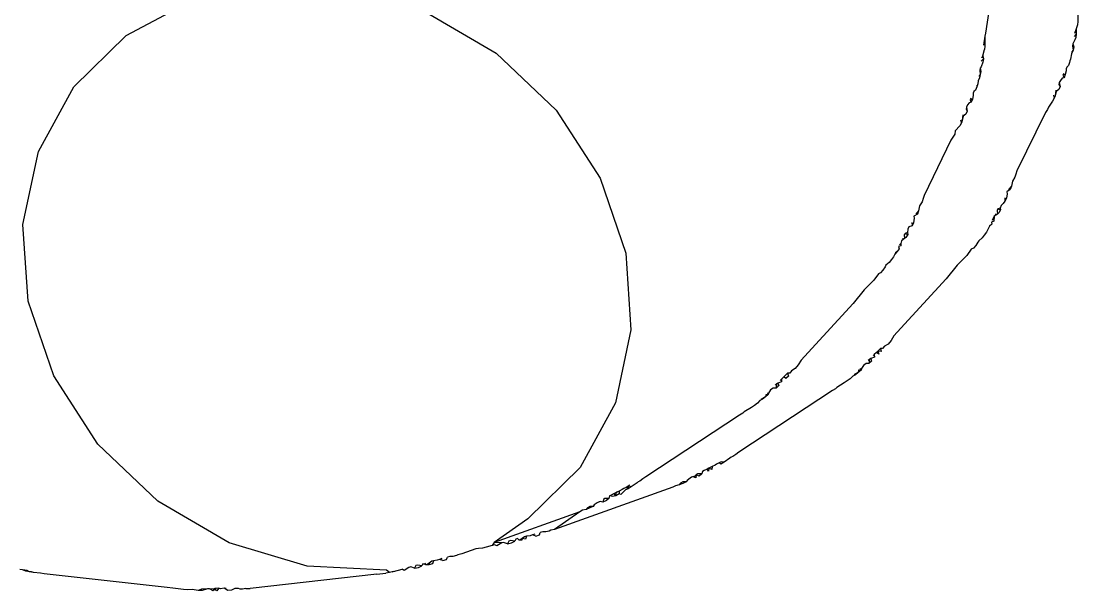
# Model space of a CAD drawing. Header units: inches. Extents: x 9636 to 21597, y -10243 to 557.
# Drawn here: x 14663.701 to 14664.741, y -8336.505 to -8335.944 of the extents above; entities that cross this region are included whole.
import ezdxf

# ---------------------------------------------------------------- set-up
doc = ezdxf.new("R2010")
doc.units = ezdxf.units.IN
doc.header["$MEASUREMENT"] = 0
doc.layers.add('Edges', color=7, linetype='Continuous')

# ---------------------------------------------------------------- blocks, each defined once
blk = doc.blocks.new('FF')
at = {"layer": 'Edges', "color": 252, "true_color": 0x939598}
for p, q in [((14663.8041, -8335.958), (14663.8692, -8335.9235)), ((14664.0982, -8335.9345), (14664.1684, -8335.9755)), ((14664.6542, -8335.9298), (14664.6502, -8335.9559)), ((14664.7411, -8335.9347), (14664.741, -8335.9444)), ((14664.741, -8335.9444), (14664.7406, -8335.9477)), ((14664.6502, -8335.9559), (14664.6496, -8335.9588)), ((14664.7395, -8335.9515), (14664.7378, -8335.9562)), ((14664.7395, -8335.9515), (14664.7394, -8335.9569)), ((14664.7406, -8335.9477), (14664.7395, -8335.9515)), ((14663.7525, -8336.0087), (14663.8041, -8335.958)), ((14664.6496, -8335.9588), (14664.6483, -8335.9677)), ((14664.6496, -8335.9588), (14664.6495, -8335.9685)), ((14664.7362, -8335.9662), (14664.7359, -8335.9684)), ((14664.7382, -8335.9622), (14664.7362, -8335.9662)), ((14664.7362, -8335.9662), (14664.7371, -8335.9692)), ((14664.7394, -8335.9569), (14664.7373, -8335.9592)), ((14664.7389, -8335.9601), (14664.7382, -8335.9622)), ((14664.7394, -8335.9569), (14664.7389, -8335.9601)), ((14664.1684, -8335.9755), (14664.2273, -8336.0315)), ((14664.6474, -8335.978), (14664.6492, -8335.9718)), ((14664.6495, -8335.9685), (14664.6492, -8335.9718)), ((14664.7347, -8335.9762), (14664.7339, -8335.9815)), ((14664.7363, -8335.9725), (14664.7347, -8335.9762)), ((14664.735, -8335.9742), (14664.7347, -8335.9762)), ((14664.7363, -8335.9725), (14664.735, -8335.9742)), ((14664.7359, -8335.9684), (14664.7363, -8335.9725)), ((14664.7371, -8335.9692), (14664.7363, -8335.9725)), ((14664.6475, -8335.9843), (14664.6457, -8335.9891)), ((14664.648, -8335.981), (14664.6459, -8335.9834)), ((14664.6474, -8335.978), (14664.6463, -8335.9803)), ((14664.6474, -8335.978), (14664.648, -8335.981)), ((14664.648, -8335.981), (14664.6475, -8335.9843)), ((14664.7329, -8335.9846), (14664.7319, -8335.9878)), ((14664.7332, -8335.9829), (14664.7329, -8335.9846)), ((14664.7339, -8335.9815), (14664.7332, -8335.9829)), ((14664.6449, -8335.9966), (14664.6436, -8335.9984)), ((14664.6449, -8335.9966), (14664.6441, -8335.9998)), ((14664.6448, -8335.9904), (14664.6444, -8335.9926)), ((14664.6444, -8335.9926), (14664.6449, -8335.9966)), ((14664.6457, -8335.9891), (14664.6448, -8335.9904)), ((14664.6448, -8335.9904), (14664.6456, -8335.9934)), ((14664.6456, -8335.9934), (14664.6449, -8335.9966)), ((14664.7271, -8335.9955), (14664.7263, -8335.9972)), ((14664.7287, -8335.9966), (14664.7263, -8335.9972)), ((14664.7263, -8335.9972), (14664.7274, -8335.9997)), ((14664.7287, -8335.9966), (14664.7274, -8335.9997)), ((14664.7294, -8335.9929), (14664.7287, -8335.9966)), ((14664.7302, -8335.9892), (14664.7294, -8335.9908)), ((14664.7294, -8335.9908), (14664.7294, -8335.9929)), ((14664.7319, -8335.9878), (14664.7302, -8335.9892)), ((14664.6425, -8336.0056), (14664.6415, -8336.0088)), ((14664.6417, -8336.0071), (14664.6415, -8336.0088)), ((14664.6428, -8336.0026), (14664.6425, -8336.0056)), ((14664.6441, -8335.9998), (14664.6428, -8336.0026)), ((14664.7228, -8336.0044), (14664.7224, -8336.0064)), ((14664.7224, -8336.0064), (14664.7237, -8336.0084)), ((14664.7238, -8336.0024), (14664.7228, -8336.0044)), ((14664.7228, -8336.0044), (14664.7237, -8336.0084)), ((14664.7255, -8336.0001), (14664.7238, -8336.0024)), ((14664.7274, -8335.9997), (14664.7255, -8336.0001)), ((14663.7178, -8336.0722), (14663.7525, -8336.0087)), ((14664.638, -8336.0171), (14664.6373, -8336.0208)), ((14664.6387, -8336.0133), (14664.638, -8336.015)), ((14664.638, -8336.015), (14664.638, -8336.0171)), ((14664.6404, -8336.012), (14664.6387, -8336.0133)), ((14664.6415, -8336.0088), (14664.6404, -8336.012)), ((14664.7169, -8336.0168), (14664.7178, -8336.0199)), ((14664.7186, -8336.0175), (14664.7178, -8336.0199)), ((14664.7192, -8336.0119), (14664.7186, -8336.0175)), ((14664.7196, -8336.0133), (14664.7186, -8336.0175)), ((14664.7222, -8336.0114), (14664.7196, -8336.0133)), ((14664.7237, -8336.0084), (14664.7222, -8336.0114)), ((14664.6314, -8336.0286), (14664.631, -8336.0306)), ((14664.6324, -8336.0265), (14664.6314, -8336.0286)), ((14664.6314, -8336.0286), (14664.6322, -8336.0325)), ((14664.634, -8336.0243), (14664.6324, -8336.0265)), ((14664.636, -8336.0239), (14664.634, -8336.0243)), ((14664.6357, -8336.0197), (14664.6349, -8336.0214)), ((14664.6373, -8336.0208), (14664.6349, -8336.0214)), ((14664.6349, -8336.0214), (14664.636, -8336.0239)), ((14664.6373, -8336.0208), (14664.636, -8336.0239)), ((14664.7122, -8336.0286), (14664.7112, -8336.0311)), ((14664.7162, -8336.0229), (14664.7122, -8336.0286)), ((14664.7178, -8336.0199), (14664.7162, -8336.0229)), ((14664.2273, -8336.0315), (14664.2708, -8336.0987)), ((14664.6278, -8336.0361), (14664.6272, -8336.0417)), ((14664.6282, -8336.0374), (14664.6272, -8336.0417)), ((14664.6308, -8336.0356), (14664.6282, -8336.0374)), ((14664.6322, -8336.0325), (14664.6308, -8336.0356)), ((14664.631, -8336.0306), (14664.6322, -8336.0325)), ((14664.7093, -8336.034), (14664.681, -8336.0913)), ((14664.7112, -8336.0311), (14664.7093, -8336.034)), ((14664.6247, -8336.047), (14664.6201, -8336.052)), ((14664.6264, -8336.0441), (14664.6247, -8336.047)), ((14664.6254, -8336.041), (14664.6264, -8336.0441)), ((14664.6272, -8336.0417), (14664.6264, -8336.0441)), ((14664.6179, -8336.0582), (14664.616, -8336.0611)), ((14664.6198, -8336.0553), (14664.6179, -8336.0582)), ((14664.6201, -8336.052), (14664.6198, -8336.0553)), ((14664.616, -8336.0611), (14664.5896, -8336.1155)), ((14663.7025, -8336.1441), (14663.7178, -8336.0722)), ((14664.681, -8336.0913), (14664.68, -8336.0945)), ((14664.2708, -8336.0987), (14664.2959, -8336.1726)), ((14664.6768, -8336.1017), (14664.6758, -8336.1066)), ((14664.679, -8336.0977), (14664.6768, -8336.1017)), ((14664.68, -8336.0945), (14664.679, -8336.0977)), ((14664.6745, -8336.1097), (14664.6711, -8336.1119)), ((14664.6711, -8336.1119), (14664.6713, -8336.114)), ((14664.6758, -8336.1066), (14664.6728, -8336.1099)), ((14664.6758, -8336.1066), (14664.6745, -8336.1097)), ((14664.5876, -8336.1219), (14664.5853, -8336.1258)), ((14664.5886, -8336.1187), (14664.5876, -8336.1219)), ((14664.5896, -8336.1155), (14664.5886, -8336.1187)), ((14664.6693, -8336.1214), (14664.6676, -8336.1237)), ((14664.669, -8336.1179), (14664.6693, -8336.1214)), ((14664.6707, -8336.1184), (14664.6693, -8336.1214)), ((14664.6713, -8336.114), (14664.6707, -8336.1184)), ((14664.5843, -8336.1307), (14664.5814, -8336.1341)), ((14664.5843, -8336.1307), (14664.5831, -8336.1339)), ((14664.5853, -8336.1258), (14664.5843, -8336.1307)), ((14664.6624, -8336.1288), (14664.6617, -8336.1303)), ((14664.6617, -8336.1303), (14664.6618, -8336.1339)), ((14664.6632, -8336.1328), (14664.6618, -8336.1339)), ((14664.6646, -8336.128), (14664.6624, -8336.1288)), ((14664.6624, -8336.1288), (14664.6649, -8336.1299)), ((14664.6649, -8336.1299), (14664.6632, -8336.1328)), ((14664.6657, -8336.1256), (14664.6646, -8336.128)), ((14664.6646, -8336.128), (14664.6649, -8336.1299)), ((14664.6676, -8336.1237), (14664.6657, -8336.1256)), ((14664.5775, -8336.1421), (14664.5778, -8336.1456)), ((14664.5793, -8336.1425), (14664.5778, -8336.1456)), ((14664.5799, -8336.1381), (14664.5793, -8336.1425)), ((14664.5831, -8336.1339), (14664.5796, -8336.136)), ((14664.5796, -8336.136), (14664.5799, -8336.1381)), ((14664.6583, -8336.141), (14664.656, -8336.1418)), ((14664.656, -8336.1418), (14664.6564, -8336.1439)), ((14664.6588, -8336.136), (14664.6567, -8336.1403)), ((14664.6588, -8336.136), (14664.6583, -8336.141)), ((14664.6618, -8336.1339), (14664.6588, -8336.136)), ((14664.6618, -8336.1339), (14664.6596, -8336.1345)), ((14663.7077, -8336.2196), (14663.7025, -8336.1441)), ((14664.571, -8336.153), (14664.5702, -8336.1545)), ((14664.5732, -8336.1521), (14664.571, -8336.153)), ((14664.571, -8336.153), (14664.5735, -8336.154)), ((14664.5737, -8336.1489), (14664.5732, -8336.1521)), ((14664.5732, -8336.1521), (14664.5735, -8336.154)), ((14664.5748, -8336.1465), (14664.5737, -8336.1489)), ((14664.5778, -8336.1456), (14664.5748, -8336.1465)), ((14664.651, -8336.1519), (14664.6489, -8336.1546)), ((14664.6539, -8336.146), (14664.651, -8336.1519)), ((14664.6564, -8336.1439), (14664.6539, -8336.146)), ((14664.5669, -8336.163), (14664.5653, -8336.1644)), ((14664.5674, -8336.1602), (14664.5669, -8336.163)), ((14664.5669, -8336.163), (14664.5669, -8336.1652)), ((14664.5703, -8336.158), (14664.5674, -8336.1602)), ((14664.5703, -8336.158), (14664.5681, -8336.1587)), ((14664.5702, -8336.1545), (14664.5703, -8336.158)), ((14664.5718, -8336.157), (14664.5703, -8336.158)), ((14664.5735, -8336.154), (14664.5718, -8336.157)), ((14664.6427, -8336.1617), (14664.6407, -8336.165)), ((14664.6427, -8336.1617), (14664.6419, -8336.1629)), ((14664.6435, -8336.1602), (14664.6427, -8336.1617)), ((14664.6468, -8336.1574), (14664.6435, -8336.1602)), ((14664.6489, -8336.1546), (14664.6468, -8336.1574)), ((14664.2959, -8336.1726), (14664.301, -8336.248)), ((14664.5607, -8336.1736), (14664.5595, -8336.176)), ((14664.5631, -8336.1709), (14664.5607, -8336.1736)), ((14664.5615, -8336.172), (14664.5607, -8336.1736)), ((14664.5631, -8336.1709), (14664.5615, -8336.172)), ((14664.565, -8336.1681), (14664.5631, -8336.1709)), ((14664.5669, -8336.1652), (14664.5645, -8336.166)), ((14664.5645, -8336.166), (14664.565, -8336.1681)), ((14664.6361, -8336.1685), (14664.6317, -8336.1749)), ((14664.6384, -8336.1676), (14664.6361, -8336.1685)), ((14664.6407, -8336.165), (14664.6384, -8336.1676)), ((14664.5521, -8336.1843), (14664.5512, -8336.1858)), ((14664.5554, -8336.1816), (14664.5521, -8336.1843)), ((14664.5575, -8336.1788), (14664.5554, -8336.1816)), ((14664.5595, -8336.176), (14664.5575, -8336.1788)), ((14664.6221, -8336.1844), (14664.6113, -8336.1978)), ((14664.6317, -8336.1749), (14664.6221, -8336.1844)), ((14664.5447, -8336.1927), (14664.5403, -8336.199)), ((14664.5469, -8336.1918), (14664.5447, -8336.1927)), ((14664.5492, -8336.1891), (14664.5469, -8336.1918)), ((14664.5512, -8336.1858), (14664.5492, -8336.1891)), ((14664.5512, -8336.1858), (14664.5505, -8336.1871)), ((14664.5403, -8336.199), (14664.5307, -8336.2085)), ((14664.6113, -8336.1978), (14664.5668, -8336.2463)), ((14664.5307, -8336.2085), (14664.5198, -8336.222)), ((14663.7328, -8336.2934), (14663.7077, -8336.2196)), ((14664.5198, -8336.222), (14664.4754, -8336.2704)), ((14664.5668, -8336.2463), (14664.5599, -8336.2538)), ((14664.301, -8336.248), (14664.2858, -8336.32)), ((14664.5599, -8336.2538), (14664.5571, -8336.2583)), ((14664.5466, -8336.2665), (14664.5441, -8336.2689)), ((14664.5454, -8336.2677), (14664.5441, -8336.2689)), ((14664.5488, -8336.2665), (14664.5466, -8336.2665)), ((14664.5466, -8336.2665), (14664.5475, -8336.2693)), ((14664.5507, -8336.2641), (14664.5488, -8336.2665)), ((14664.5542, -8336.2621), (14664.5507, -8336.2641)), ((14664.5571, -8336.2583), (14664.5542, -8336.2621)), ((14664.4685, -8336.2779), (14664.4657, -8336.2825)), ((14664.4754, -8336.2704), (14664.4685, -8336.2779)), ((14664.5359, -8336.2771), (14664.5347, -8336.2783)), ((14664.5359, -8336.2771), (14664.5353, -8336.2812)), ((14664.5379, -8336.2788), (14664.5353, -8336.2812)), ((14664.5371, -8336.2763), (14664.5359, -8336.2771)), ((14664.5408, -8336.275), (14664.5371, -8336.2763)), ((14664.5371, -8336.2763), (14664.5379, -8336.2788)), ((14664.5406, -8336.2724), (14664.5394, -8336.2736)), ((14664.5429, -8336.2702), (14664.5406, -8336.2724)), ((14664.5406, -8336.2724), (14664.5408, -8336.275)), ((14664.5441, -8336.2689), (14664.5429, -8336.2702)), ((14664.5451, -8336.2719), (14664.5429, -8336.2702)), ((14664.5475, -8336.2693), (14664.5441, -8336.2689)), ((14664.5441, -8336.2689), (14664.5451, -8336.2719)), ((14664.4592, -8336.2882), (14664.4574, -8336.2907)), ((14664.4627, -8336.2862), (14664.4592, -8336.2882)), ((14664.4657, -8336.2825), (14664.4627, -8336.2862)), ((14664.5277, -8336.2877), (14664.5249, -8336.2899)), ((14664.5252, -8336.2878), (14664.5249, -8336.2899)), ((14664.5277, -8336.2877), (14664.5252, -8336.2878)), ((14664.5279, -8336.286), (14664.5265, -8336.2866)), ((14664.5279, -8336.286), (14664.5277, -8336.2877)), ((14664.53, -8336.2831), (14664.5279, -8336.286)), ((14664.5326, -8336.2811), (14664.53, -8336.2831)), ((14664.5326, -8336.2811), (14664.5312, -8336.2818)), ((14664.5353, -8336.2812), (14664.5326, -8336.2811)), ((14663.7763, -8336.3607), (14663.7328, -8336.2934)), ((14664.4494, -8336.2991), (14664.4457, -8336.3005)), ((14664.4492, -8336.2966), (14664.448, -8336.2978)), ((14664.4515, -8336.2944), (14664.4492, -8336.2966)), ((14664.4492, -8336.2966), (14664.4494, -8336.2991)), ((14664.4527, -8336.2931), (14664.4515, -8336.2944)), ((14664.4536, -8336.296), (14664.4515, -8336.2944)), ((14664.4552, -8336.2906), (14664.4527, -8336.2931)), ((14664.4561, -8336.2935), (14664.4536, -8336.296)), ((14664.4574, -8336.2907), (14664.4552, -8336.2906)), ((14664.4552, -8336.2906), (14664.4561, -8336.2935)), ((14664.514, -8336.2982), (14664.511, -8336.3003)), ((14664.5121, -8336.2993), (14664.511, -8336.3003)), ((14664.5169, -8336.2961), (14664.514, -8336.2982)), ((14664.5194, -8336.2936), (14664.5169, -8336.2961)), ((14664.5221, -8336.2922), (14664.5194, -8336.2936)), ((14664.5249, -8336.2899), (14664.5207, -8336.2923)), ((14664.5249, -8336.2899), (14664.5221, -8336.2922)), ((14664.4994, -8336.3078), (14664.4072, -8336.3685)), ((14664.4385, -8336.3072), (14664.4365, -8336.3102)), ((14664.4411, -8336.3053), (14664.4385, -8336.3072)), ((14664.4411, -8336.3053), (14664.4398, -8336.306)), ((14664.4439, -8336.3053), (14664.4411, -8336.3053)), ((14664.4445, -8336.3013), (14664.4432, -8336.3025)), ((14664.4445, -8336.3013), (14664.4439, -8336.3053)), ((14664.4465, -8336.3029), (14664.4439, -8336.3053)), ((14664.4457, -8336.3005), (14664.4445, -8336.3013)), ((14664.4457, -8336.3005), (14664.4465, -8336.3029)), ((14664.5025, -8336.3059), (14664.4994, -8336.3078)), ((14664.5039, -8336.3047), (14664.5025, -8336.3059)), ((14664.511, -8336.3003), (14664.5039, -8336.3047)), ((14664.2858, -8336.32), (14664.2511, -8336.3834)), ((14664.4255, -8336.3202), (14664.4226, -8336.3224)), ((14664.428, -8336.3177), (14664.4255, -8336.3202)), ((14664.4307, -8336.3163), (14664.428, -8336.3177)), ((14664.4335, -8336.3141), (14664.4292, -8336.3165)), ((14664.4335, -8336.3141), (14664.4307, -8336.3163)), ((14664.4363, -8336.3118), (14664.4335, -8336.3141)), ((14664.4337, -8336.312), (14664.4335, -8336.3141)), ((14664.4363, -8336.3118), (14664.4337, -8336.312)), ((14664.4365, -8336.3102), (14664.435, -8336.3107)), ((14664.4365, -8336.3102), (14664.4363, -8336.3118)), ((14664.4111, -8336.3301), (14664.4079, -8336.332)), ((14664.4125, -8336.3288), (14664.4111, -8336.3301)), ((14664.4196, -8336.3244), (14664.4125, -8336.3288)), ((14664.4226, -8336.3224), (14664.4196, -8336.3244)), ((14664.4206, -8336.3234), (14664.4196, -8336.3244)), ((14664.4079, -8336.332), (14664.3158, -8336.3927)), ((14663.8352, -8336.4167), (14663.7763, -8336.3607)), ((14664.4043, -8336.3707), (14664.4013, -8336.3728)), ((14664.4072, -8336.3685), (14664.4043, -8336.3707)), ((14664.3809, -8336.3825), (14664.3776, -8336.3842)), ((14664.3809, -8336.3825), (14664.3808, -8336.3855)), ((14664.3839, -8336.3811), (14664.3809, -8336.3825)), ((14664.3854, -8336.3801), (14664.3839, -8336.3811)), ((14664.3878, -8336.3791), (14664.3854, -8336.3801)), ((14664.3898, -8336.3778), (14664.3878, -8336.3791)), ((14664.3896, -8336.3803), (14664.3878, -8336.3791)), ((14664.3928, -8336.3784), (14664.3896, -8336.3803)), ((14664.3928, -8336.3784), (14664.3898, -8336.3778)), ((14664.3985, -8336.3744), (14664.3928, -8336.3784)), ((14664.3998, -8336.3735), (14664.3985, -8336.3744)), ((14664.4013, -8336.3728), (14664.3998, -8336.3735)), ((14664.2511, -8336.3834), (14664.1995, -8336.4342)), ((14664.3158, -8336.3927), (14664.3128, -8336.3948)), ((14664.3608, -8336.3931), (14664.3592, -8336.394)), ((14664.3641, -8336.3922), (14664.3608, -8336.3931)), ((14664.3623, -8336.3928), (14664.3608, -8336.3931)), ((14664.365, -8336.3936), (14664.3623, -8336.3928)), ((14664.3653, -8336.3907), (14664.3641, -8336.3922)), ((14664.3653, -8336.3907), (14664.365, -8336.3936)), ((14664.3669, -8336.3899), (14664.3653, -8336.3907)), ((14664.3683, -8336.392), (14664.3653, -8336.3907)), ((14664.3708, -8336.3897), (14664.3669, -8336.3899)), ((14664.3708, -8336.3897), (14664.3683, -8336.392)), ((14664.3715, -8336.3875), (14664.3708, -8336.3897)), ((14664.3731, -8336.3866), (14664.3715, -8336.3875)), ((14664.376, -8336.3851), (14664.3731, -8336.3866)), ((14664.3776, -8336.3842), (14664.376, -8336.3851)), ((14664.3775, -8336.3872), (14664.376, -8336.3851)), ((14664.3776, -8336.3842), (14664.3775, -8336.3872)), ((14664.3792, -8336.3834), (14664.3776, -8336.3842)), ((14664.3808, -8336.3855), (14664.3776, -8336.3842)), ((14664.3422, -8336.403), (14664.2259, -8336.4445)), ((14664.2963, -8336.4033), (14664.2939, -8336.4043)), ((14664.2984, -8336.4019), (14664.2963, -8336.4033)), ((14664.2982, -8336.4045), (14664.2963, -8336.4033)), ((14664.2984, -8336.4019), (14664.2982, -8336.4045)), ((14664.3013, -8336.4025), (14664.2982, -8336.4045)), ((14664.3001, -8336.401), (14664.2984, -8336.4019)), ((14664.3013, -8336.4025), (14664.2984, -8336.4019)), ((14664.3071, -8336.3986), (14664.3013, -8336.4025)), ((14664.3083, -8336.3977), (14664.3071, -8336.3986)), ((14664.3099, -8336.3969), (14664.3083, -8336.3977)), ((14664.3128, -8336.3948), (14664.3099, -8336.3969)), ((14664.3449, -8336.4016), (14664.3422, -8336.403)), ((14664.3485, -8336.4006), (14664.3449, -8336.4016)), ((14664.3498, -8336.399), (14664.3485, -8336.4006)), ((14664.352, -8336.3992), (14664.3485, -8336.4006)), ((14664.3522, -8336.3977), (14664.3498, -8336.399)), ((14664.3555, -8336.3978), (14664.352, -8336.3992)), ((14664.3555, -8336.3978), (14664.3522, -8336.3977)), ((14664.3563, -8336.3963), (14664.3555, -8336.3978)), ((14664.3592, -8336.394), (14664.3563, -8336.3963)), ((14664.2755, -8336.414), (14664.2739, -8336.4149)), ((14664.2794, -8336.4139), (14664.2755, -8336.414)), ((14664.2794, -8336.4139), (14664.2769, -8336.4161)), ((14664.28, -8336.4116), (14664.2794, -8336.4139)), ((14664.2817, -8336.4108), (14664.28, -8336.4116)), ((14664.283, -8336.412), (14664.28, -8336.4116)), ((14664.2846, -8336.4093), (14664.2817, -8336.4108)), ((14664.2861, -8336.4114), (14664.283, -8336.412)), ((14664.2862, -8336.4084), (14664.2846, -8336.4093)), ((14664.2861, -8336.4114), (14664.2846, -8336.4093)), ((14664.2862, -8336.4084), (14664.2861, -8336.4114)), ((14664.2893, -8336.4096), (14664.2861, -8336.4114)), ((14664.2894, -8336.4067), (14664.2862, -8336.4084)), ((14664.2878, -8336.4075), (14664.2862, -8336.4084)), ((14664.2894, -8336.4067), (14664.2893, -8336.4096)), ((14664.291, -8336.41), (14664.2893, -8336.4096)), ((14664.2924, -8336.4053), (14664.2894, -8336.4067)), ((14664.2957, -8336.4055), (14664.291, -8336.41)), ((14664.2939, -8336.4043), (14664.2924, -8336.4053)), ((14664.2982, -8336.4045), (14664.2957, -8336.4055)), ((14663.9054, -8336.4576), (14663.8352, -8336.4167)), ((14664.2584, -8336.4231), (14664.2571, -8336.4248)), ((14664.2606, -8336.4234), (14664.2571, -8336.4248)), ((14664.2607, -8336.4219), (14664.2584, -8336.4231)), ((14664.264, -8336.422), (14664.2606, -8336.4234)), ((14664.264, -8336.422), (14664.2607, -8336.4219)), ((14664.2648, -8336.4204), (14664.264, -8336.422)), ((14664.2677, -8336.4182), (14664.2648, -8336.4204)), ((14664.2709, -8336.417), (14664.2677, -8336.4182)), ((14664.2709, -8336.417), (14664.2694, -8336.4173)), ((14664.2735, -8336.4177), (14664.2709, -8336.417)), ((14664.2739, -8336.4149), (14664.2735, -8336.4177)), ((14664.2769, -8336.4161), (14664.2735, -8336.4177)), ((14664.2508, -8336.4272), (14664.1663, -8336.4573)), ((14664.1995, -8336.4342), (14664.1663, -8336.4573)), ((14664.2508, -8336.4272), (14664.2259, -8336.4445)), ((14664.2535, -8336.4257), (14664.2508, -8336.4272)), ((14664.2571, -8336.4248), (14664.2535, -8336.4257)), ((14664.2221, -8336.4453), (14664.2207, -8336.4462)), ((14664.2259, -8336.4445), (14664.2221, -8336.4453)), ((14664.1825, -8336.4555), (14664.1807, -8336.456)), ((14664.1867, -8336.4561), (14664.1825, -8336.4555)), ((14664.1876, -8336.4541), (14664.1867, -8336.4561)), ((14664.1894, -8336.4536), (14664.1876, -8336.4541)), ((14664.1909, -8336.4551), (14664.1894, -8336.4536)), ((14664.1939, -8336.4535), (14664.1909, -8336.4551)), ((14664.1936, -8336.4552), (14664.1909, -8336.4551)), ((14664.1939, -8336.4535), (14664.1936, -8336.4552)), ((14664.1963, -8336.4518), (14664.1939, -8336.4535)), ((14664.1972, -8336.4542), (14664.1939, -8336.4535)), ((14664.1981, -8336.4513), (14664.1963, -8336.4518)), ((14664.1981, -8336.4513), (14664.1972, -8336.4542)), ((14664.2017, -8336.4507), (14664.1981, -8336.4513)), ((14664.2042, -8336.4499), (14664.2017, -8336.4507)), ((14664.2064, -8336.4491), (14664.2042, -8336.4499)), ((14664.2073, -8336.451), (14664.2042, -8336.4499)), ((14664.2073, -8336.451), (14664.2109, -8336.4498)), ((14664.2109, -8336.4498), (14664.2118, -8336.4476)), ((14664.2142, -8336.447), (14664.2118, -8336.4476)), ((14664.2172, -8336.447), (14664.2142, -8336.447)), ((14664.2207, -8336.4462), (14664.2172, -8336.447)), ((14663.9822, -8336.4808), (14663.9054, -8336.4576)), ((14664.1483, -8336.4637), (14664.1344, -8336.4686)), ((14664.151, -8336.4634), (14664.1483, -8336.4637)), ((14664.1548, -8336.463), (14664.151, -8336.4634)), ((14664.1586, -8336.4619), (14664.1548, -8336.463)), ((14664.1586, -8336.4619), (14664.1572, -8336.4623)), ((14664.1645, -8336.4604), (14664.1586, -8336.4619)), ((14664.1663, -8336.4573), (14664.1645, -8336.4604)), ((14664.1672, -8336.4596), (14664.1645, -8336.4604)), ((14664.1738, -8336.4578), (14664.1663, -8336.4573)), ((14664.1691, -8336.4607), (14664.1672, -8336.4596)), ((14664.1738, -8336.4578), (14664.1691, -8336.4607)), ((14664.1756, -8336.4573), (14664.1738, -8336.4578)), ((14664.1796, -8336.4586), (14664.1756, -8336.4573)), ((14664.1807, -8336.456), (14664.1796, -8336.4586)), ((14664.1796, -8336.4586), (14664.1833, -8336.4578)), ((14664.1833, -8336.4578), (14664.1867, -8336.4561)), ((14664.1049, -8336.4759), (14664.1025, -8336.4777)), ((14664.1067, -8336.4755), (14664.1049, -8336.4759)), ((14664.1067, -8336.4755), (14664.1058, -8336.4783)), ((14664.1103, -8336.4749), (14664.1067, -8336.4755)), ((14664.1127, -8336.474), (14664.1103, -8336.4749)), ((14664.1149, -8336.4733), (14664.1127, -8336.474)), ((14664.1158, -8336.4752), (14664.1127, -8336.474)), ((14664.1158, -8336.4752), (14664.1194, -8336.474)), ((14664.1194, -8336.474), (14664.1204, -8336.4718)), ((14664.1228, -8336.4711), (14664.1204, -8336.4718)), ((14664.1257, -8336.4712), (14664.1228, -8336.4711)), ((14664.1293, -8336.4703), (14664.1257, -8336.4712)), ((14664.1306, -8336.4695), (14664.1293, -8336.4703)), ((14664.1344, -8336.4686), (14664.1306, -8336.4695)), ((14663.7019, -8336.4842), (14663.6995, -8336.4839)), ((14663.7043, -8336.4845), (14663.7019, -8336.4842)), ((14663.7052, -8336.4857), (14663.7019, -8336.4842)), ((14663.7065, -8336.4851), (14663.7043, -8336.4845)), ((14663.709, -8336.4863), (14663.7052, -8336.4857)), ((14663.709, -8336.4863), (14663.7065, -8336.4851)), ((14663.7127, -8336.4868), (14663.709, -8336.4863)), ((14663.711, -8336.4863), (14663.709, -8336.4863)), ((14663.7127, -8336.4868), (14663.711, -8336.4863)), ((14663.7196, -8336.4877), (14663.7127, -8336.4868)), ((14664.0603, -8336.4846), (14663.9822, -8336.4808)), ((14664.0634, -8336.4871), (14664.0603, -8336.4846)), ((14664.0672, -8336.4861), (14664.0634, -8336.4871)), ((14664.0672, -8336.4861), (14664.0657, -8336.4865)), ((14664.0672, -8336.4861), (14664.0758, -8336.4838)), ((14664.0777, -8336.4849), (14664.0758, -8336.4838)), ((14664.0824, -8336.482), (14664.0777, -8336.4849)), ((14664.0842, -8336.4815), (14664.0824, -8336.482)), ((14664.0881, -8336.4828), (14664.0842, -8336.4815)), ((14664.0893, -8336.4801), (14664.0881, -8336.4828)), ((14664.0881, -8336.4828), (14664.0918, -8336.482)), ((14664.0911, -8336.4797), (14664.0893, -8336.4801)), ((14664.0952, -8336.4803), (14664.0911, -8336.4797)), ((14664.0918, -8336.482), (14664.0952, -8336.4803)), ((14664.0962, -8336.4783), (14664.0952, -8336.4803)), ((14664.0994, -8336.4793), (14664.0962, -8336.4783)), ((14664.0994, -8336.4793), (14664.098, -8336.4778)), ((14664.1025, -8336.4777), (14664.0994, -8336.4793)), ((14664.1021, -8336.4793), (14664.0994, -8336.4793)), ((14664.1025, -8336.4777), (14664.1021, -8336.4793)), ((14664.1058, -8336.4783), (14664.1021, -8336.4793)), ((14663.7234, -8336.4881), (14663.7196, -8336.4877)), ((14663.8444, -8336.5018), (14663.7234, -8336.4881)), ((14664.0509, -8336.4885), (14663.9262, -8336.5027)), ((14664.0509, -8336.4885), (14664.0596, -8336.4876)), ((14664.0634, -8336.4871), (14664.0596, -8336.4876)), ((14663.8499, -8336.5023), (14663.8444, -8336.5018)), ((14663.8605, -8336.5036), (14663.8499, -8336.5023)), ((14663.8643, -8336.504), (14663.8605, -8336.5036)), ((14663.8691, -8336.5037), (14663.8643, -8336.504)), ((14663.875, -8336.5047), (14663.8691, -8336.5037)), ((14663.8784, -8336.5033), (14663.875, -8336.5047)), ((14663.8789, -8336.5048), (14663.875, -8336.5047)), ((14663.8842, -8336.503), (14663.8784, -8336.5033)), ((14663.8842, -8336.503), (14663.8789, -8336.5048)), ((14663.8861, -8336.5029), (14663.8842, -8336.503)), ((14663.8896, -8336.505), (14663.8861, -8336.5029)), ((14663.8896, -8336.5035), (14663.8861, -8336.5029)), ((14663.8915, -8336.5027), (14663.8896, -8336.505)), ((14663.8915, -8336.5027), (14663.8896, -8336.5035)), ((14663.8953, -8336.5025), (14663.8915, -8336.5027)), ((14663.8934, -8336.505), (14663.8915, -8336.5027)), ((14663.8953, -8336.5025), (14663.8934, -8336.505)), ((14663.8953, -8336.5025), (14663.8934, -8336.5026)), ((14663.8968, -8336.5029), (14663.8953, -8336.5025)), ((14663.9006, -8336.5025), (14663.8968, -8336.5029)), ((14663.9041, -8336.5046), (14663.9006, -8336.5025)), ((14663.9025, -8336.5026), (14663.9006, -8336.5025)), ((14663.9079, -8336.5044), (14663.9041, -8336.5046)), ((14663.9111, -8336.5026), (14663.9079, -8336.5044)), ((14663.9146, -8336.5026), (14663.9111, -8336.5026)), ((14663.9164, -8336.5035), (14663.9146, -8336.5026)), ((14663.9186, -8336.5035), (14663.9164, -8336.5035)), ((14663.9219, -8336.5026), (14663.9186, -8336.5035)), ((14663.9219, -8336.5026), (14663.9262, -8336.5027))]:
    blk.add_line(p, q, dxfattribs=at)

msp = doc.modelspace()

# ---------------------------------------------------------------- block references
at = {"color": 18, "true_color": 0x000000}
msp.add_blockref('FF', (0, 0), dxfattribs=at)

doc.saveas('drawing.dxf')
